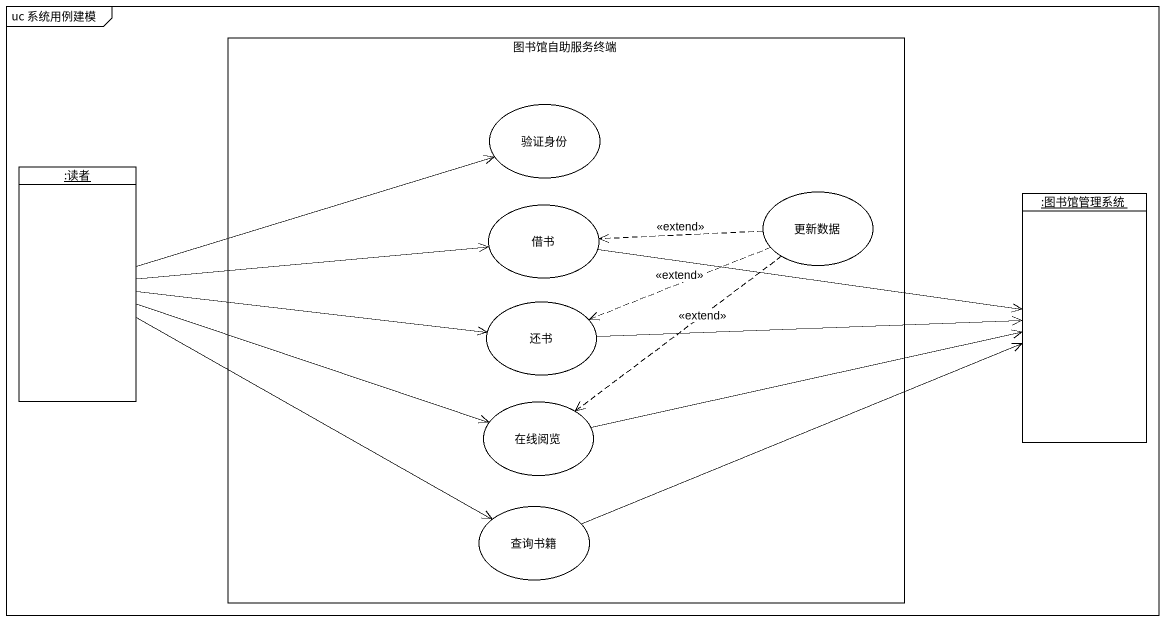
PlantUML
@startuml
mainframe uc 系统用例建模
allowmixing
hide circle
hide empty members
rectangle 图书馆自助服务终端 {
  usecase 验证身份
  usecase 借书
  usecase 更新数据
  usecase 还书
  usecase 在线阅览
  usecase 查询书籍
}
object ":读者" as 读者
object ":图书馆管理系统" as 图书馆管理系统
读者 -right-> 验证身份
读者 -right-> 借书
读者 -right-> 还书
读者 -right-> 在线阅览
读者 -right-> 查询书籍
借书 -right-> 图书馆管理系统
更新数据 .left.> 借书 : <<extend>>
更新数据 .left.> 还书 : <<extend>>
更新数据 ..> 在线阅览 : <<extend>>
还书 -right-> 图书馆管理系统
在线阅览 -right-> 图书馆管理系统
查询书籍 -right-> 图书馆管理系统
@enduml
